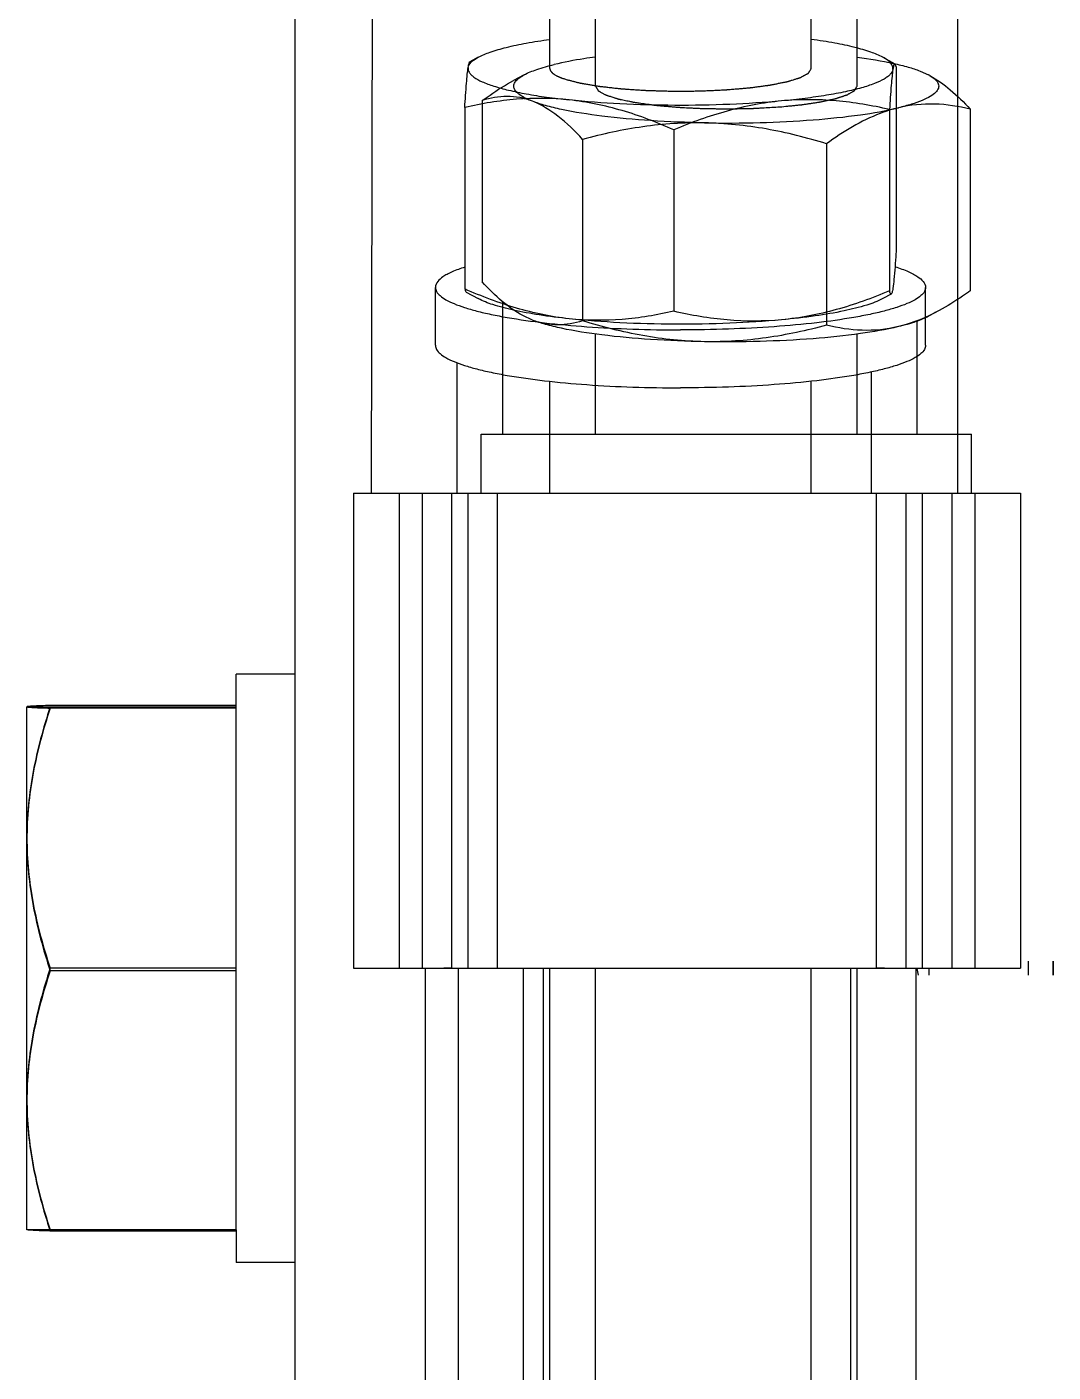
# Model space of a CAD drawing. Header units: millimetres. Extents: x 324 to 7054, y -67 to 2159.
# Drawn here: x 6133.46 to 6164.86, y 1499.62 to 1540.78 of the extents above; entities that cross this region are included whole.
import ezdxf

# ---------------------------------------------------------------- set-up
doc = ezdxf.new("R2010")
doc.units = ezdxf.units.MM
doc.header["$LTSCALE"] = 153.67
doc.layers.get('0').update_dxf_attribs({"linetype": 'CONTINUOUS'})
doc.layers.add('00_BUW_DATUM', color=7, linetype='CONTINUOUS')
doc.layers.add('02___PRT_ALL_AXES', color=7, linetype='CONTINUOUS')

msp = doc.modelspace()

# ---------------------------------------------------------------- linework, layer by layer
at = {"linetype": 'ByBlock'}
for p, q in [((6143.45432, 1526.51699), (6143.45432, 1511.97699)), ((6143.45432, 1526.51699), (6149.45858, 1526.51699)), ((6144.85432, 1526.51699), (6144.85432, 1511.97699)), ((6144.85432, 1526.51699), (6147.36076, 1526.51699)), ((6145.56164, 1511.97699), (6145.56164, 1526.51699)), ((6146.45862, 1511.97699), (6146.45862, 1526.51699)), ((6146.96164, 1511.97699), (6146.96164, 1526.51699)), ((6147.85862, 1511.97699), (6147.85862, 1526.51699)), ((6157.45858, 1526.51699), (6162.46292, 1526.51699)), ((6159.45862, 1511.97699), (6159.45862, 1526.51699)), ((6160.35561, 1526.51699), (6160.35561, 1511.97699)), ((6160.85862, 1511.97699), (6160.85862, 1526.51699)), ((6161.75561, 1526.51699), (6161.75561, 1511.97699)), ((6162.36076, 1526.51699), (6163.86292, 1526.51699)), ((6162.46292, 1526.51699), (6162.46292, 1511.97699)), ((6163.86292, 1526.51699), (6163.86292, 1511.97699)), ((6139.85862, 1519.54033), (6139.85862, 1519.97699)), ((6139.85862, 1519.54033), (6139.85862, 1519.97699)), ((6139.85862, 1519.48914), (6139.85862, 1519.94018)), ((6139.85862, 1511.53649), (6139.85862, 1512.42074)), ((6139.85862, 1511.53649), (6139.85862, 1512.42074)), ((6139.85862, 1511.46599), (6139.85862, 1512.33276)), ((6164.85862, 1512.19874), (6164.85862, 1511.7606)), ((6143.45432, 1511.97699), (6146.21342, 1511.97699)), ((6144.85432, 1511.97699), (6163.86292, 1511.97699)), ((6146.45862, 1511.97699), (6159.45862, 1511.97699)), ((6158.65862, 1511.97699), (6158.65862, 1494.42038)), ((6159.70382, 1511.97699), (6162.46292, 1511.97699)), ((6160.65862, 1511.97699), (6160.65862, 1494.79019)), ((6139.85862, 1503.97699), (6139.85862, 1504.42216)), ((6139.85862, 1503.97699), (6139.85862, 1504.42216)), ((6139.85862, 1503.93629), (6139.85862, 1504.38026))]:
    msp.add_line(p, q, dxfattribs=at)
for points, knots in [([(6149.45856, 1539.50707), (6149.46017, 1539.50011), (6149.46337, 1539.48618), (6149.46707, 1539.47051), (6149.46939, 1539.46007), (6149.47057, 1539.4557), (6149.47103, 1539.45225), (6149.47324, 1539.44866), (6149.47792, 1539.44233), (6149.48417, 1539.43332), (6149.49188, 1539.42249), (6149.49948, 1539.41166), (6149.50598, 1539.40264), (6149.51024, 1539.39632), (6149.51313, 1539.39272), (6149.51775, 1539.38917), (6149.52294, 1539.38472), (6149.53587, 1539.37404), (6149.55087, 1539.36159), (6149.5657, 1539.34911), (6149.57452, 1539.34203), (6149.58017, 1539.33658), (6149.58949, 1539.33168), (6149.60064, 1539.32496), (6149.62073, 1539.31329), (6149.64067, 1539.30159), (6149.65767, 1539.29157), (6149.66498, 1539.28738), (6149.67031, 1539.28405), (6149.67751, 1539.28067), (6149.69099, 1539.27473), (6149.70979, 1539.26626), (6149.73256, 1539.25609), (6149.75522, 1539.24592), (6149.77427, 1539.23745), (6149.78731, 1539.23151), (6149.79521, 1539.22814), (6149.80478, 1539.22487), (6149.81616, 1539.22075), (6149.84395, 1539.2109), (6149.88544, 1539.19611), (6149.92241, 1539.18296), (6149.94088, 1539.17639)], [0, 0, 0, 0, 0.0625, 0.125, 0.140625, 0.15625, 0.1640625, 0.171875, 0.1875, 0.21875, 0.25, 0.28125, 0.3125, 0.328125, 0.3359375, 0.34375, 0.359375, 0.375, 0.4375, 0.46875, 0.484375, 0.5, 0.515625, 0.53125, 0.5625, 0.625, 0.640625, 0.65625, 0.6640625, 0.671875, 0.6875, 0.71875, 0.75, 0.78125, 0.8125, 0.828125, 0.8359375, 0.84375, 0.859375, 0.875, 0.9375, 1, 1, 1, 1]), ([(6149.94088, 1539.17639), (6149.97167, 1539.16853), (6150.03324, 1539.15281), (6150.12561, 1539.12923), (6150.20259, 1539.10958), (6150.26416, 1539.09387), (6150.31035, 1539.08208), (6150.34882, 1539.07225), (6150.3758, 1539.06538), (6150.38922, 1539.06193), (6150.39699, 1539.05998), (6150.40731, 1539.0584), (6150.41933, 1539.05629), (6150.43906, 1539.05299), (6150.46355, 1539.04884), (6150.49301, 1539.04388), (6150.53227, 1539.03725), (6150.58135, 1539.02897), (6150.65987, 1539.01573), (6150.73839, 1539.00248), (6150.81691, 1538.98923), (6150.87581, 1538.9793), (6150.91997, 1538.97184), (6150.94942, 1538.96688), (6150.96412, 1538.96439), (6150.97895, 1538.96193), (6151.00282, 1538.95954), (6151.03126, 1538.95626), (6151.07754, 1538.95118), (6151.13512, 1538.94476), (6151.20434, 1538.93709), (6151.29659, 1538.92685), (6151.41193, 1538.91406), (6151.51568, 1538.90254), (6151.58493, 1538.89488), (6151.61365, 1538.89165), (6151.63693, 1538.88915), (6151.65358, 1538.88705), (6151.67331, 1538.88582), (6151.69925, 1538.88407), (6151.7318, 1538.88193), (6151.78381, 1538.87848), (6151.84885, 1538.87418), (6151.92689, 1538.86901), (6152.03094, 1538.86212), (6152.161, 1538.85351), (6152.27805, 1538.84575), (6152.3561, 1538.84059), (6152.3951, 1538.83799), (6152.43418, 1538.83547), (6152.48869, 1538.83441), (6152.55601, 1538.83229), (6152.66418, 1538.82935), (6152.79923, 1538.82551), (6152.96137, 1538.82101), (6153.08293, 1538.81751), (6153.16402, 1538.81535), (6153.21795, 1538.81351), (6153.28636, 1538.81413), (6153.36838, 1538.8147), (6153.47776, 1538.81552), (6153.61449, 1538.8165), (6153.77854, 1538.81777), (6153.90164, 1538.81852), (6153.98361, 1538.81932), (6154.02478, 1538.8192), (6154.06522, 1538.82111), (6154.11923, 1538.82342), (6154.18672, 1538.8264), (6154.29471, 1538.83111), (6154.4297, 1538.83702), (6154.56471, 1538.84291), (6154.67265, 1538.84764), (6154.74026, 1538.85055), (6154.79403, 1538.853), (6154.82835, 1538.85425), (6154.85253, 1538.8565), (6154.87727, 1538.85853), (6154.92032, 1538.86218), (6154.98194, 1538.86734), (6155.08047, 1538.87563), (6155.20364, 1538.88598), (6155.32687, 1538.89632), (6155.4253, 1538.90464), (6155.48718, 1538.90973), (6155.52976, 1538.9135), (6155.55525, 1538.91533), (6155.57639, 1538.91839), (6155.60385, 1538.92192), (6155.64721, 1538.92773), (6155.7016, 1538.93493), (6155.78852, 1538.9465), (6155.87547, 1538.95805), (6155.9624, 1538.9696), (6156.02761, 1538.97827), (6156.08194, 1538.98549), (6156.12542, 1538.99127), (6156.15256, 1538.99488), (6156.17436, 1538.99776), (6156.18776, 1538.9996), (6156.19901, 1539.00097), (6156.20743, 1539.00287), (6156.22348, 1539.00594), (6156.24572, 1539.01047), (6156.28169, 1539.01763), (6156.32652, 1539.02661), (6156.39831, 1539.04096), (6156.47009, 1539.05532), (6156.54188, 1539.06967), (6156.59571, 1539.08044), (6156.6406, 1539.08941), (6156.67645, 1539.09659), (6156.69898, 1539.10106), (6156.71672, 1539.10468), (6156.72847, 1539.10684), (6156.73485, 1539.10901), (6156.74176, 1539.11111), (6156.75361, 1539.11481), (6156.77066, 1539.12007), (6156.79787, 1539.12851), (6156.83191, 1539.13905), (6156.88636, 1539.15592), (6156.94081, 1539.17279), (6156.99526, 1539.18966), (6157.02929, 1539.2002), (6157.05652, 1539.20864), (6157.07693, 1539.21496), (6157.09396, 1539.22024), (6157.10755, 1539.22445), (6157.11611, 1539.22709), (6157.12281, 1539.2292), (6157.13007, 1539.23128), (6157.13506, 1539.23413), (6157.14131, 1539.23752), (6157.14956, 1539.24205), (6157.1599, 1539.24772), (6157.17642, 1539.25678), (6157.19708, 1539.26811), (6157.22187, 1539.2817), (6157.24666, 1539.29529), (6157.27145, 1539.30889), (6157.29624, 1539.32248), (6157.3169, 1539.33381), (6157.33342, 1539.34287), (6157.34583, 1539.34967), (6157.3561, 1539.35533), (6157.36449, 1539.35986), (6157.36934, 1539.36271), (6157.37411, 1539.36494), (6157.37563, 1539.36734), (6157.37807, 1539.37154), (6157.38166, 1539.37753), (6157.38592, 1539.38473), (6157.39162, 1539.39433), (6157.39874, 1539.40632), (6157.41014, 1539.42551), (6157.42438, 1539.4495), (6157.44147, 1539.47829), (6157.45287, 1539.49748), (6157.45856, 1539.50708)], [0, 0, 0, 0, 0.015625, 0.03125, 0.046875, 0.0546875, 0.0625, 0.0703125, 0.07421875, 0.07617188, 0.07714844, 0.078125, 0.08007812, 0.08203125, 0.0859375, 0.08984375, 0.09375, 0.1015625, 0.109375, 0.125, 0.1328125, 0.140625, 0.1484375, 0.15039062, 0.15234375, 0.15429688, 0.15625, 0.16015625, 0.1640625, 0.171875, 0.1796875, 0.1875, 0.203125, 0.21875, 0.22265625, 0.2265625, 0.22851562, 0.23046875, 0.23242188, 0.234375, 0.23828125, 0.2421875, 0.25, 0.2578125, 0.265625, 0.28125, 0.296875, 0.30078125, 0.3046875, 0.30859375, 0.3125, 0.3203125, 0.328125, 0.34375, 0.359375, 0.375, 0.37890625, 0.3828125, 0.390625, 0.3984375, 0.40625, 0.421875, 0.4375, 0.453125, 0.45703125, 0.4609375, 0.46484375, 0.46875, 0.4765625, 0.484375, 0.5, 0.515625, 0.5234375, 0.53125, 0.53515625, 0.5390625, 0.54101562, 0.54296875, 0.546875, 0.5546875, 0.5625, 0.578125, 0.59375, 0.6015625, 0.609375, 0.61328125, 0.61523438, 0.6171875, 0.62109375, 0.625, 0.6328125, 0.640625, 0.65625, 0.6640625, 0.671875, 0.6796875, 0.68359375, 0.6875, 0.68945312, 0.69140625, 0.69238281, 0.69335938, 0.6953125, 0.69921875, 0.703125, 0.7109375, 0.71875, 0.734375, 0.7421875, 0.75, 0.7578125, 0.76171875, 0.765625, 0.76757812, 0.76953125, 0.77050781, 0.77148438, 0.7734375, 0.77734375, 0.78125, 0.7890625, 0.796875, 0.8125, 0.8203125, 0.828125, 0.83203125, 0.8359375, 0.83984375, 0.84179688, 0.84375, 0.84472656, 0.84570312, 0.84765625, 0.84960938, 0.8515625, 0.85546875, 0.859375, 0.8671875, 0.875, 0.8828125, 0.890625, 0.8984375, 0.90625, 0.91015625, 0.9140625, 0.91796875, 0.91992188, 0.921875, 0.92285156, 0.92382812, 0.92578125, 0.9296875, 0.93359375, 0.9375, 0.9453125, 0.953125, 0.96875, 0.984375, 1, 1, 1, 1]), ([(6150.85856, 1538.96681), (6150.86678, 1538.95251), (6150.87911, 1538.93106), (6150.89555, 1538.90245), (6150.90582, 1538.88458), (6150.91404, 1538.87027), (6150.92021, 1538.85955), (6150.92636, 1538.84882), (6150.93157, 1538.83988), (6150.93478, 1538.83407), (6150.93645, 1538.83139), (6150.93711, 1538.82959), (6150.94119, 1538.82745), (6150.94567, 1538.82488), (6150.95178, 1538.82144), (6150.95937, 1538.81715), (6150.9685, 1538.812), (6150.98067, 1538.80513), (6151.00196, 1538.79311), (6151.03239, 1538.77593), (6151.06889, 1538.75533), (6151.1054, 1538.73472), (6151.13275, 1538.71926), (6151.15105, 1538.70896), (6151.15857, 1538.70467), (6151.16482, 1538.70124), (6151.17022, 1538.69776), (6151.18308, 1538.69385), (6151.19773, 1538.6891), (6151.21753, 1538.68279), (6151.24218, 1538.67489), (6151.27181, 1538.66542), (6151.3113, 1538.65279), (6151.36067, 1538.637), (6151.41003, 1538.62121), (6151.44953, 1538.60858), (6151.47914, 1538.5991), (6151.50385, 1538.59121), (6151.52355, 1538.58489), (6151.53851, 1538.58017), (6151.55038, 1538.57617), (6151.56427, 1538.57348), (6151.57739, 1538.57071), (6151.59405, 1538.56727), (6151.63383, 1538.559), (6151.69359, 1538.5466), (6151.77321, 1538.53006), (6151.85286, 1538.51352), (6151.9192, 1538.49973), (6151.97234, 1538.48871), (6152.00539, 1538.4818), (6152.03219, 1538.47633), (6152.0577, 1538.47063), (6152.09886, 1538.46516), (6152.14705, 1538.45837), (6152.21173, 1538.4494), (6152.29243, 1538.43816), (6152.38933, 1538.42468), (6152.47007, 1538.41345), (6152.53467, 1538.40446), (6152.58309, 1538.39772), (6152.62353, 1538.39212), (6152.65167, 1538.38815), (6152.66802, 1538.38596), (6152.67952, 1538.38411), (6152.69392, 1538.38304), (6152.71211, 1538.38134), (6152.74441, 1538.37849), (6152.7903, 1538.37435), (6152.84549, 1538.36941), (6152.91903, 1538.36281), (6153.01097, 1538.35458), (6153.12128, 1538.34468), (6153.21324, 1538.33645), (6153.28674, 1538.32984), (6153.34204, 1538.32496), (6153.38759, 1538.32065), (6153.42793, 1538.31893), (6153.4676, 1538.3169), (6153.51741, 1538.31447), (6153.63678, 1538.30854), (6153.77612, 1538.30168), (6153.93527, 1538.29376), (6154.0548, 1538.28798), (6154.1539, 1538.28267), (6154.23694, 1538.28205), (6154.31932, 1538.2808), (6154.42252, 1538.27945), (6154.58752, 1538.27719), (6154.73194, 1538.27511), (6154.85568, 1538.27359), (6154.93825, 1538.27195), (6155.04092, 1538.2745), (6155.16418, 1538.27697), (6155.32852, 1538.28045), (6155.49281, 1538.28394), (6155.62641, 1538.28666), (6155.68796, 1538.28804), (6155.72928, 1538.28865), (6155.77878, 1538.29171), (6155.83846, 1538.29508), (6155.91794, 1538.29969), (6156.05707, 1538.3077), (6156.2558, 1538.31916), (6156.41479, 1538.32833), (6156.49429, 1538.33292)], [0, 0, 0, 0, 0.03125, 0.046875, 0.0625, 0.0703125, 0.078125, 0.0859375, 0.09375, 0.09765625, 0.09863281, 0.09960938, 0.1015625, 0.10351562, 0.10546875, 0.109375, 0.11328125, 0.1171875, 0.125, 0.140625, 0.15625, 0.171875, 0.1875, 0.19140625, 0.1953125, 0.19726562, 0.19921875, 0.203125, 0.20703125, 0.2109375, 0.21875, 0.2265625, 0.234375, 0.25, 0.265625, 0.2734375, 0.28125, 0.2890625, 0.29296875, 0.296875, 0.30078125, 0.30273438, 0.3046875, 0.30859375, 0.3125, 0.328125, 0.34375, 0.359375, 0.375, 0.3828125, 0.390625, 0.39453125, 0.3984375, 0.40625, 0.4140625, 0.421875, 0.4375, 0.453125, 0.46875, 0.4765625, 0.484375, 0.4921875, 0.49609375, 0.49804688, 0.5, 0.50195312, 0.50390625, 0.5078125, 0.515625, 0.5234375, 0.53125, 0.546875, 0.5625, 0.578125, 0.5859375, 0.59375, 0.6015625, 0.60546875, 0.609375, 0.6171875, 0.625, 0.65625, 0.671875, 0.6875, 0.703125, 0.7109375, 0.71875, 0.734375, 0.75, 0.78125, 0.7890625, 0.796875, 0.8125, 0.828125, 0.84375, 0.875, 0.890625, 0.89453125, 0.8984375, 0.90625, 0.9140625, 0.921875, 0.9375, 0.96875, 1, 1, 1, 1]), ([(6156.49429, 1538.33292), (6156.57617, 1538.34097), (6156.69898, 1538.35306), (6156.86274, 1538.36917), (6156.96506, 1538.37925), (6157.047, 1538.38729), (6157.09802, 1538.39237), (6157.13411, 1538.39581), (6157.15414, 1538.39796), (6157.17194, 1538.4008), (6157.19495, 1538.4041), (6157.23134, 1538.40953), (6157.27698, 1538.41626), (6157.34991, 1538.42706), (6157.44111, 1538.44056), (6157.53229, 1538.45405), (6157.60524, 1538.46485), (6157.65081, 1538.4716), (6157.68733, 1538.47699), (6157.71002, 1538.48038), (6157.72618, 1538.48271), (6157.73497, 1538.48411), (6157.74212, 1538.4858), (6157.75161, 1538.4878), (6157.77393, 1538.4927), (6157.8076, 1538.50001), (6157.85239, 1538.50977), (6157.8972, 1538.51953), (6157.94201, 1538.52929), (6157.98682, 1538.53906), (6158.03163, 1538.54882), (6158.07644, 1538.55858), (6158.11379, 1538.56671), (6158.14365, 1538.57322), (6158.16608, 1538.5781), (6158.18469, 1538.58217), (6158.19786, 1538.58501), (6158.20516, 1538.58665), (6158.21129, 1538.58781), (6158.21492, 1538.58926), (6158.22064, 1538.59108), (6158.23023, 1538.59432), (6158.24415, 1538.59893), (6158.26076, 1538.60446), (6158.28294, 1538.61184), (6158.31066, 1538.62106), (6158.34392, 1538.63213), (6158.37718, 1538.6432), (6158.41044, 1538.65426), (6158.4437, 1538.66533), (6158.47697, 1538.6764), (6158.50468, 1538.68562), (6158.52687, 1538.69299), (6158.54069, 1538.69761), (6158.55186, 1538.70129), (6158.55858, 1538.70361), (6158.56454, 1538.70543), (6158.56838, 1538.70739), (6158.57409, 1538.7109), (6158.58278, 1538.71588), (6158.59638, 1538.72386), (6158.61348, 1538.73383), (6158.64079, 1538.74978), (6158.67495, 1538.76972), (6158.7091, 1538.78967), (6158.73643, 1538.80562), (6158.75348, 1538.81559), (6158.7672, 1538.82357), (6158.77558, 1538.82856), (6158.78183, 1538.83204), (6158.78481, 1538.83405), (6158.78552, 1538.83615), (6158.78719, 1538.83874), (6158.78943, 1538.84291), (6158.79237, 1538.84812), (6158.797, 1538.85645), (6158.80282, 1538.86686), (6158.80978, 1538.87936), (6158.81907, 1538.89602), (6158.83533, 1538.92517), (6158.84927, 1538.95016), (6158.85856, 1538.96682)], [0, 0, 0, 0, 0.0625, 0.09375, 0.125, 0.140625, 0.15625, 0.1640625, 0.16796875, 0.171875, 0.1796875, 0.1875, 0.203125, 0.21875, 0.25, 0.28125, 0.296875, 0.3125, 0.3203125, 0.328125, 0.33203125, 0.33398438, 0.3359375, 0.33984375, 0.34375, 0.359375, 0.375, 0.390625, 0.40625, 0.421875, 0.4375, 0.453125, 0.46875, 0.4765625, 0.484375, 0.4921875, 0.49609375, 0.49804688, 0.5, 0.50195312, 0.50390625, 0.5078125, 0.515625, 0.5234375, 0.53125, 0.546875, 0.5625, 0.578125, 0.59375, 0.609375, 0.625, 0.640625, 0.6484375, 0.65625, 0.66015625, 0.6640625, 0.66601562, 0.66796875, 0.671875, 0.6796875, 0.6875, 0.703125, 0.71875, 0.75, 0.78125, 0.796875, 0.8125, 0.8203125, 0.828125, 0.83203125, 0.83398438, 0.8359375, 0.83984375, 0.84375, 0.8515625, 0.859375, 0.875, 0.890625, 0.90625, 0.9375, 1, 1, 1, 1])]:
    msp.add_open_spline(points, degree=3, knots=knots, dxfattribs=at)
at = {"layer": '00_BUW_DATUM', "linetype": 'ByBlock'}
for p, q in [((6149.45856, 1539.50707), (6149.4585, 1590.41312)), ((6157.45856, 1539.50708), (6157.4585, 1590.41313)), ((6150.85856, 1538.96681), (6150.8585, 1585.03003)), ((6158.85856, 1538.96682), (6158.8585, 1585.03004)), ((6147.26917, 1539.85183), (6147.01288, 1539.71308)), ((6159.64796, 1539.85185), (6160.01878, 1539.65108)), ((6160.05911, 1539.55583), (6160.05912, 1534.00262)), ((6160.79022, 1539.42843), (6161.04784, 1539.31165)), ((6148.66916, 1539.31158), (6148.34775, 1539.13756)), ((6146.85802, 1538.31485), (6146.85802, 1532.76164)), ((6147.39225, 1538.5282), (6147.39226, 1532.97499)), ((6159.85312, 1538.25291), (6159.85313, 1532.6997)), ((6162.32486, 1538.26197), (6162.32487, 1532.70876)), ((6150.46152, 1537.33875), (6150.46153, 1531.78554)), ((6153.25257, 1537.63241), (6153.25258, 1532.07921)), ((6157.92783, 1537.20563), (6157.92783, 1531.65243)), ((6145.95857, 1531.03774), (6145.95857, 1532.81039)), ((6160.95857, 1531.03776), (6160.95857, 1532.81041)), ((6146.89835, 1532.66639), (6147.26918, 1532.46562)), ((6159.90426, 1532.6044), (6159.64797, 1532.46564)), ((6161.36937, 1532.0994), (6161.04796, 1531.92538)), ((6148.9269, 1531.80853), (6148.63092, 1531.94608)), ((6150.85857, 1528.31699), (6150.85857, 1531.38293)), ((6158.85857, 1528.31699), (6158.85857, 1531.38195)), ((6149.45858, 1526.51699), (6149.45857, 1529.93722)), ((6157.45858, 1526.51699), (6157.45857, 1529.93723)), ((6147.36076, 1526.51699), (6147.36076, 1528.31699)), ((6147.36076, 1528.31699), (6162.36076, 1528.31699)), ((6162.36076, 1526.51699), (6162.36076, 1528.31699)), ((6147.36076, 1526.51699), (6162.36076, 1526.51699)), ((6139.85862, 1519.97699), (6139.85862, 1520.97699)), ((6141.65862, 1520.97699), (6139.85862, 1520.97699)), ((6139.85862, 1519.97699), (6139.85862, 1520.97699)), ((6141.65862, 1520.97699), (6139.85862, 1520.97699)), ((6139.85862, 1519.93566), (6139.85862, 1520.97699)), ((6141.65862, 1520.97699), (6139.85862, 1520.97699)), ((6139.85862, 1520.0177), (6134.17315, 1520.0177)), ((6133.45862, 1503.97699), (6133.45862, 1519.97699)), ((6133.45862, 1519.97699), (6139.85862, 1519.97699)), ((6133.45862, 1503.97699), (6133.45862, 1519.97699)), ((6133.45862, 1519.97699), (6139.85862, 1519.97699)), ((6133.45862, 1503.97731), (6133.45862, 1519.97668)), ((6139.85862, 1519.93566), (6134.17315, 1519.93566)), ((6139.85862, 1512.42074), (6139.85862, 1519.54033)), ((6139.85862, 1512.42074), (6139.85862, 1519.54033)), ((6139.85862, 1512.33276), (6139.85862, 1519.48914)), ((6164.10862, 1511.76064), (6164.10862, 1512.19872)), ((6164.85862, 1511.76064), (6164.85862, 1512.19872)), ((6139.85862, 1511.97699), (6134.17315, 1511.97699)), ((6139.85862, 1511.97699), (6134.17315, 1511.97699)), ((6139.85862, 1511.89496), (6134.17315, 1511.89496)), ((6149.45862, 1491.71734), (6149.4586, 1511.97699)), ((6150.85862, 1486.33425), (6150.85859, 1511.97699)), ((6157.45862, 1491.71736), (6157.4586, 1511.97699)), ((6158.85862, 1486.33427), (6158.85859, 1511.97699)), ((6161.05862, 1511.97699), (6161.05862, 1511.76064)), ((6139.85862, 1504.42216), (6139.85862, 1511.53649)), ((6139.85862, 1504.42216), (6139.85862, 1511.53649)), ((6139.85862, 1504.38026), (6139.85862, 1511.46599)), ((6139.85862, 1503.97699), (6133.45862, 1503.97699)), ((6139.85862, 1503.97699), (6133.45862, 1503.97699)), ((6139.85862, 1503.97699), (6139.85862, 1502.97699)), ((6139.85862, 1503.97699), (6139.85862, 1502.97699)), ((6139.85862, 1503.93629), (6134.17315, 1503.93629)), ((6139.85862, 1503.93629), (6139.85862, 1502.97699)), ((6141.65862, 1502.97699), (6139.85862, 1502.97699)), ((6141.65862, 1502.97699), (6139.85862, 1502.97699)), ((6141.65862, 1502.97699), (6139.85862, 1502.97699))]:
    msp.add_line(p, q, dxfattribs=at)
for centre, radius, start, end in [((6160.35344, 1538.02753), 1.45985, 59.861541, 61.597496), ((6145.22698, 1508.35143), 15.88485, 12.396846, 13.18367)]:
    msp.add_arc(centre, radius, start, end, dxfattribs=at)
for points, knots in [([(6147.26924, 1539.85187), (6147.38515, 1539.91461), (6147.66761, 1540.02826), (6148.1596, 1540.16777), (6148.76784, 1540.29434), (6149.21232, 1540.36334), (6149.45158, 1540.39587)], [0, 0, 0, 0, 0.17512995, 0.40251793, 0.6791581, 1, 1, 1, 1]), ([(6159.64798, 1539.85183), (6159.53196, 1539.91465), (6159.24915, 1540.02841), (6158.75653, 1540.16804), (6158.14743, 1540.2947), (6157.7023, 1540.36373), (6157.46268, 1540.39626)], [0, 0, 0, 0, 0.17508136, 0.40245548, 0.67910593, 1, 1, 1, 1]), ([(6146.96101, 1539.53805), (6146.97051, 1539.59816), (6147.03276, 1539.68863), (6147.14921, 1539.78206), (6147.22626, 1539.82861), (6147.26924, 1539.85187)], [0, 0, 0, 0, 0.40492911, 0.6748572, 1, 1, 1, 1]), ([(6150.85423, 1539.85597), (6150.7375, 1539.84012), (6150.31397, 1539.77843), (6149.89243, 1539.70057), (6149.59077, 1539.6281)], [0, 0, 0, 0, 0.27520833, 1, 1, 1, 1]), ([(6158.86566, 1539.8556), (6159.23852, 1539.8049), (6159.76245, 1539.71922), (6160.4018, 1539.56145), (6160.67061, 1539.47478), (6160.79022, 1539.42843)], [0, 0, 0, 0, 0.57163906, 0.80511652, 1, 1, 1, 1]), ([(6159.95611, 1539.4761), (6159.96109, 1539.50759), (6159.95412, 1539.57877), (6159.89194, 1539.67748), (6159.78673, 1539.77061), (6159.6984, 1539.82453), (6159.64798, 1539.85183)], [0, 0, 0, 0, 0.1859785, 0.39860658, 0.66546473, 1, 1, 1, 1]), ([(6146.85802, 1538.31485), (6146.87281, 1538.5616), (6146.89452, 1538.90149), (6146.93117, 1539.30911), (6146.95028, 1539.47015), (6146.96101, 1539.53805)], [0, 0, 0, 0, 0.60397425, 0.83203987, 1, 1, 1, 1]), ([(6146.96101, 1539.53805), (6146.95717, 1539.51372), (6146.95893, 1539.46112), (6146.99227, 1539.38437), (6147.05314, 1539.31051), (6147.18056, 1539.20569), (6147.41264, 1539.08451), (6147.76911, 1538.95475), (6148.22154, 1538.83319), (6148.76242, 1538.72207), (6149.38325, 1538.62363), (6149.82363, 1538.57009), (6150.0553, 1538.54537)], [0, 0, 0, 0, 0.02185297, 0.04539384, 0.07296814, 0.10602655, 0.19121506, 0.30346061, 0.44239376, 0.60643742, 0.79326439, 1, 1, 1, 1]), ([(6146.96101, 1539.53805), (6146.96485, 1539.5623), (6146.97212, 1539.60431), (6146.98466, 1539.65811), (6146.99645, 1539.69253), (6147.00693, 1539.70985), (6147.01288, 1539.71307)], [0, 0, 0, 0, 0.39875302, 0.69383635, 0.89012048, 1, 1, 1, 1]), ([(6148.66913, 1539.31156), (6148.79288, 1539.37856), (6149.09724, 1539.49875), (6149.41117, 1539.58495), (6149.59077, 1539.6281)], [0, 0, 0, 0, 0.43242109, 1, 1, 1, 1]), ([(6159.95611, 1539.4761), (6159.94743, 1539.42117), (6159.89439, 1539.33809), (6159.79269, 1539.25033), (6159.6342, 1539.14755), (6159.36689, 1539.02943), (6158.96957, 1538.90261), (6158.47908, 1538.78521), (6157.9035, 1538.67914), (6157.2522, 1538.58658), (6156.7931, 1538.53698), (6156.55285, 1538.5144)], [0, 0, 0, 0, 0.04598668, 0.07591108, 0.11158423, 0.20148215, 0.31663583, 0.45614697, 0.61822066, 0.80045737, 1, 1, 1, 1]), ([(6159.95611, 1539.4761), (6159.94538, 1539.40821), (6159.92628, 1539.24717), (6159.88962, 1538.83955), (6159.86791, 1538.49965), (6159.85312, 1538.25291)], [0, 0, 0, 0, 0.16796014, 0.39602577, 1, 1, 1, 1]), ([(6160.01878, 1539.65108), (6160.00548, 1539.65828), (6159.98071, 1539.60708), (6159.9709, 1539.55594), (6159.96063, 1539.50466), (6159.95611, 1539.4761)], [0, 0, 0, 0, 0.23761978, 0.54584771, 1, 1, 1, 1]), ([(6160.05911, 1539.55583), (6160.05366, 1539.57783), (6160.04409, 1539.60946), (6160.02947, 1539.6453), (6160.01878, 1539.65108)], [0, 0, 0, 0, 0.6509994, 1, 1, 1, 1]), ([(6147.39225, 1538.5282), (6147.47039, 1538.58489), (6147.77904, 1538.80288), (6148.10032, 1539.00361), (6148.34775, 1539.13756)], [0, 0, 0, 0, 0.25546671, 1, 1, 1, 1]), ([(6148.92689, 1538.50521), (6148.85287, 1538.5339), (6148.72037, 1538.59082), (6148.5508, 1538.68806), (6148.43121, 1538.78825), (6148.36095, 1538.8958), (6148.35348, 1539.01326), (6148.41198, 1539.12346), (6148.52121, 1539.22448), (6148.61502, 1539.28226), (6148.66913, 1539.31156)], [0, 0, 0, 0, 0.19063479, 0.34580031, 0.46773088, 0.56293505, 0.6456721, 0.73670523, 0.85221064, 1, 1, 1, 1]), ([(6161.08642, 1539.29003), (6161.1478, 1539.25436), (6161.25022, 1539.18565), (6161.34322, 1539.06709), (6161.36235, 1538.97165), (6161.34796, 1538.8764), (6161.26019, 1538.75689), (6161.08511, 1538.6351), (6160.83375, 1538.51633), (6160.50643, 1538.40331), (6160.26091, 1538.33786), (6160.12634, 1538.30554)], [0, 0, 0, 0, 0.11219431, 0.19416676, 0.22879811, 0.26317887, 0.34346654, 0.45325987, 0.59874415, 0.78126633, 1, 1, 1, 1]), ([(6161.08621, 1539.29088), (6161.30959, 1539.16994), (6161.74925, 1538.85123), (6162.13185, 1538.47094), (6162.32486, 1538.26197)], [0, 0, 0, 0, 0.47172804, 1, 1, 1, 1]), ([(6150.0553, 1538.54537), (6149.51966, 1538.60253), (6148.43984, 1538.61045), (6147.37839, 1538.43295), (6146.85802, 1538.31485)], [0, 0, 0, 0, 0.50236581, 1, 1, 1, 1]), ([(6148.92689, 1538.50521), (6148.80109, 1538.55396), (6148.5455, 1538.62821), (6148.02424, 1538.67501), (6147.63725, 1538.60358), (6147.39225, 1538.5282)], [0, 0, 0, 0, 0.2591383, 0.50763194, 1, 1, 1, 1]), ([(6153.25257, 1537.63241), (6152.73807, 1537.859), (6151.69687, 1538.2574), (6150.60173, 1538.48705), (6150.0553, 1538.54537)], [0, 0, 0, 0, 0.50569197, 1, 1, 1, 1]), ([(6156.55285, 1538.5144), (6156.0257, 1538.46484), (6154.9352, 1538.39512), (6153.28404, 1538.36626), (6151.64472, 1538.41029), (6150.57034, 1538.4904), (6150.0553, 1538.54537)], [0, 0, 0, 0, 0.24412044, 0.50355527, 0.76117851, 1, 1, 1, 1]), ([(6159.85312, 1538.25291), (6159.31588, 1538.37607), (6158.2209, 1538.56371), (6157.1064, 1538.56643), (6156.55285, 1538.5144)], [0, 0, 0, 0, 0.49782411, 1, 1, 1, 1]), ([(6154.19467, 1537.84393), (6153.64399, 1537.85375), (6152.59363, 1537.89551), (6151.13173, 1538.02752), (6150.05724, 1538.1929), (6149.35154, 1538.36132), (6149.05698, 1538.4548), (6148.92689, 1538.50521)], [0, 0, 0, 0, 0.31014224, 0.59164001, 0.82629265, 0.92143553, 1, 1, 1, 1]), ([(6150.46152, 1537.33875), (6150.22619, 1537.59355), (6149.76337, 1538.04747), (6149.20633, 1538.39692), (6148.92689, 1538.50521)], [0, 0, 0, 0, 0.53646503, 1, 1, 1, 1]), ([(6156.55285, 1538.5144), (6155.98976, 1538.46146), (6154.8616, 1538.24324), (6153.78455, 1537.85439), (6153.25257, 1537.63241)], [0, 0, 0, 0, 0.49524445, 1, 1, 1, 1]), ([(6154.19467, 1537.84393), (6154.75997, 1537.83385), (6155.86843, 1537.83921), (6157.45948, 1537.91883), (6158.87435, 1538.06418), (6159.7424, 1538.2133), (6160.12634, 1538.30554)], [0, 0, 0, 0, 0.28451288, 0.55758932, 0.80129727, 1, 1, 1, 1]), ([(6160.12634, 1538.30554), (6159.93715, 1538.26008), (6159.14992, 1538.01222), (6158.43631, 1537.57454), (6157.92783, 1537.20563)], [0, 0, 0, 0, 0.23648881, 1, 1, 1, 1]), ([(6162.32486, 1538.26197), (6161.9692, 1538.34912), (6161.23398, 1538.46625), (6160.48833, 1538.3925), (6160.12634, 1538.30554)], [0, 0, 0, 0, 0.49586997, 1, 1, 1, 1]), ([(6154.19467, 1537.84393), (6153.56457, 1537.85516), (6152.30217, 1537.76899), (6151.06878, 1537.50147), (6150.46152, 1537.33875)], [0, 0, 0, 0, 0.50060456, 1, 1, 1, 1]), ([(6157.92783, 1537.20563), (6157.32163, 1537.38968), (6156.0917, 1537.70063), (6154.8266, 1537.83266), (6154.19467, 1537.84393)], [0, 0, 0, 0, 0.50058995, 1, 1, 1, 1]), ([(6160.05912, 1534.00262), (6160.05609, 1533.95214), (6160.04453, 1533.7633), (6160.03198, 1533.57452), (6160.02172, 1533.43629)], [0, 0, 0, 0, 0.26732979, 1, 1, 1, 1]), ([(6146.85772, 1533.42875), (6146.72592, 1533.38632), (6146.54177, 1533.32006), (6146.31916, 1533.21181), (6146.11955, 1533.09391), (6145.95857, 1532.94111), (6145.95857, 1532.81039)], [0, 0, 0, 0, 0.36794913, 0.52058196, 0.65262171, 1, 1, 1, 1]), ([(6160.02172, 1533.43629), (6160.01217, 1533.30759), (6159.99424, 1533.08827), (6159.97034, 1532.86934), (6159.95612, 1532.77943)], [0, 0, 0, 0, 0.58638552, 1, 1, 1, 1]), ([(6160.02449, 1533.43988), (6160.16127, 1533.39685), (6160.35236, 1533.32963), (6160.58374, 1533.21949), (6160.79013, 1533.10003), (6160.95857, 1532.94454), (6160.95857, 1532.81041)], [0, 0, 0, 0, 0.36926139, 0.5223116, 0.65455672, 1, 1, 1, 1]), ([(6145.95857, 1532.81039), (6145.95857, 1532.76616), (6145.99101, 1532.66632), (6146.11129, 1532.53924), (6146.2955, 1532.41751), (6146.54607, 1532.29987), (6146.86156, 1532.1865), (6147.23987, 1532.07864), (6147.67763, 1531.97737), (6148.36604, 1531.84685), (6149.34186, 1531.71207), (6150.62331, 1531.59577), (6152.01328, 1531.52402), (6152.97079, 1531.50794), (6153.45858, 1531.50794)], [0, 0, 0, 0, 0.01701484, 0.0383395, 0.06624763, 0.10159474, 0.14458684, 0.19510969, 0.25285971, 0.31740245, 0.46463113, 0.63163757, 0.81232482, 1, 1, 1, 1]), ([(6148.63092, 1531.94608), (6148.40753, 1532.06701), (6147.96787, 1532.38573), (6147.58527, 1532.76601), (6147.39226, 1532.97499)], [0, 0, 0, 0, 0.47172804, 1, 1, 1, 1]), ([(6160.95857, 1532.81041), (6160.95857, 1532.76618), (6160.92613, 1532.66634), (6160.80586, 1532.53925), (6160.62164, 1532.41753), (6160.37107, 1532.29989), (6160.05559, 1532.18651), (6159.67728, 1532.07865), (6159.23952, 1531.97738), (6158.55112, 1531.84686), (6157.57529, 1531.71208), (6156.29385, 1531.59578), (6154.90389, 1531.52403), (6153.94638, 1531.50795), (6153.45858, 1531.50794)], [0, 0, 0, 0, 0.01701486, 0.03833952, 0.06624765, 0.10159473, 0.14458681, 0.19510963, 0.25285962, 0.31740233, 0.46463096, 0.63163739, 0.81232469, 1, 1, 1, 1]), ([(6159.95612, 1532.77943), (6159.95229, 1532.75517), (6159.94502, 1532.71316), (6159.93248, 1532.65936), (6159.92068, 1532.62495), (6159.91021, 1532.60762), (6159.90426, 1532.6044)], [0, 0, 0, 0, 0.39875302, 0.69383635, 0.89012048, 1, 1, 1, 1]), ([(6146.85802, 1532.76164), (6146.86348, 1532.73964), (6146.87304, 1532.70802), (6146.88766, 1532.67217), (6146.89835, 1532.66639)], [0, 0, 0, 0, 0.6509994, 1, 1, 1, 1]), ([(6150.0553, 1531.84869), (6149.50887, 1531.907), (6148.41373, 1532.13665), (6147.37253, 1532.53505), (6146.85802, 1532.76164)], [0, 0, 0, 0, 0.49430804, 1, 1, 1, 1]), ([(6150.0553, 1531.84869), (6149.74663, 1531.88163), (6149.17353, 1531.95404), (6148.39132, 1532.09433), (6147.76654, 1532.25431), (6147.41095, 1532.38886), (6147.26915, 1532.46564)], [0, 0, 0, 0, 0.32498101, 0.60456885, 0.83119347, 1, 1, 1, 1]), ([(6159.85313, 1532.6997), (6159.32115, 1532.47772), (6158.2441, 1532.08887), (6157.11594, 1531.87065), (6156.55286, 1531.81772)], [0, 0, 0, 0, 0.50475557, 1, 1, 1, 1]), ([(6159.6479, 1532.4656), (6159.49308, 1532.3818), (6159.09986, 1532.23742), (6158.40694, 1532.06829), (6157.53554, 1531.9228), (6156.89674, 1531.85004), (6156.55286, 1531.81772)], [0, 0, 0, 0, 0.16628893, 0.39282739, 0.67373258, 1, 1, 1, 1]), ([(6159.90426, 1532.6044), (6159.90045, 1532.60234), (6159.88674, 1532.60549), (6159.87639, 1532.62724), (6159.86366, 1532.65832), (6159.85686, 1532.68464), (6159.85313, 1532.6997)], [0, 0, 0, 0, 0.11262815, 0.29950739, 0.59637241, 1, 1, 1, 1]), ([(6162.32487, 1532.70876), (6162.24673, 1532.65207), (6161.93808, 1532.43408), (6161.6168, 1532.23335), (6161.36937, 1532.0994)], [0, 0, 0, 0, 0.25546671, 1, 1, 1, 1]), ([(6153.25258, 1532.07921), (6152.73221, 1531.9611), (6151.67075, 1531.78361), (6150.59094, 1531.79152), (6150.0553, 1531.84869)], [0, 0, 0, 0, 0.4976342, 1, 1, 1, 1]), ([(6156.55286, 1531.81772), (6155.9993, 1531.76568), (6154.8848, 1531.7684), (6153.78982, 1531.95604), (6153.25258, 1532.07921)], [0, 0, 0, 0, 0.5021759, 1, 1, 1, 1]), ([(6161.36937, 1532.0994), (6161.26796, 1532.04449), (6160.87046, 1531.84218), (6160.44799, 1531.68613), (6160.12635, 1531.60886)], [0, 0, 0, 0, 0.25850486, 1, 1, 1, 1]), ([(6154.19468, 1531.14725), (6153.644, 1531.15707), (6152.59364, 1531.19883), (6151.13174, 1531.33084), (6150.05725, 1531.49622), (6149.35155, 1531.66464), (6149.05699, 1531.75812), (6148.9269, 1531.80853)], [0, 0, 0, 0, 0.31014224, 0.59164001, 0.82629265, 0.92143553, 1, 1, 1, 1]), ([(6150.46153, 1531.78554), (6150.21653, 1531.71017), (6149.82954, 1531.63873), (6149.30828, 1531.68553), (6149.05269, 1531.75978), (6148.9269, 1531.80853)], [0, 0, 0, 0, 0.49236807, 0.74086171, 1, 1, 1, 1]), ([(6156.55286, 1531.81772), (6156.02571, 1531.76816), (6154.93521, 1531.69844), (6153.28405, 1531.66958), (6151.64473, 1531.71362), (6150.57035, 1531.79372), (6150.0553, 1531.84869)], [0, 0, 0, 0, 0.24412044, 0.50355527, 0.76117851, 1, 1, 1, 1]), ([(6154.19468, 1531.14725), (6153.56276, 1531.15852), (6152.29766, 1531.29055), (6151.06773, 1531.6015), (6150.46153, 1531.78554)], [0, 0, 0, 0, 0.49941006, 1, 1, 1, 1]), ([(6157.92783, 1531.65243), (6157.32058, 1531.48971), (6156.08719, 1531.22219), (6154.82478, 1531.13602), (6154.19468, 1531.14725)], [0, 0, 0, 0, 0.49939546, 1, 1, 1, 1]), ([(6160.12635, 1531.60886), (6159.74241, 1531.51662), (6158.87436, 1531.3675), (6157.45948, 1531.22216), (6155.86844, 1531.14254), (6154.75998, 1531.13717), (6154.19468, 1531.14725)], [0, 0, 0, 0, 0.19870273, 0.44241068, 0.71548712, 1, 1, 1, 1]), ([(6160.12635, 1531.60886), (6159.76436, 1531.5219), (6159.01871, 1531.44814), (6158.2835, 1531.56528), (6157.92783, 1531.65243)], [0, 0, 0, 0, 0.50413005, 1, 1, 1, 1]), ([(6161.04799, 1531.9254), (6160.92424, 1531.8584), (6160.61988, 1531.73821), (6160.30595, 1531.652), (6160.12635, 1531.60886)], [0, 0, 0, 0, 0.43242109, 1, 1, 1, 1]), ([(6145.95857, 1531.03774), (6145.95857, 1530.99351), (6145.99102, 1530.89367), (6146.11129, 1530.76659), (6146.2955, 1530.64486), (6146.54608, 1530.52722), (6146.86156, 1530.41385), (6147.23987, 1530.30599), (6147.67763, 1530.20472), (6148.36604, 1530.0742), (6149.34186, 1529.93942), (6150.62331, 1529.82312), (6152.01328, 1529.75137), (6152.97079, 1529.73529), (6153.45859, 1529.73529)], [0, 0, 0, 0, 0.01701484, 0.0383395, 0.06624763, 0.10159474, 0.14458684, 0.19510969, 0.25285971, 0.31740245, 0.46463113, 0.63163757, 0.81232482, 1, 1, 1, 1]), ([(6160.95857, 1531.03776), (6160.95857, 1530.99353), (6160.92613, 1530.89369), (6160.80586, 1530.7666), (6160.62165, 1530.64488), (6160.37107, 1530.52724), (6160.05559, 1530.41386), (6159.67728, 1530.306), (6159.23952, 1530.20473), (6158.55112, 1530.07421), (6157.5753, 1529.93943), (6156.29385, 1529.82313), (6154.90389, 1529.75138), (6153.94638, 1529.7353), (6153.45859, 1529.73529)], [0, 0, 0, 0, 0.01701486, 0.03833952, 0.06624765, 0.10159473, 0.14458681, 0.19510963, 0.25285962, 0.31740233, 0.46463096, 0.63163739, 0.81232469, 1, 1, 1, 1]), ([(6134.17315, 1520.0177), (6134.07467, 1520.01467), (6133.93512, 1520.01011), (6133.76147, 1520.0029), (6133.65766, 1519.99813), (6133.57708, 1519.9926), (6133.51269, 1519.98914), (6133.48351, 1519.98225), (6133.45862, 1519.98116), (6133.45862, 1519.97668)], [0, 0, 0, 0, 0.4124246, 0.58385824, 0.72874219, 0.84460565, 0.92934839, 0.98123814, 1, 1, 1, 1]), ([(6134.17315, 1519.97699), (6133.95748, 1519.32998), (6133.5963, 1518.01533), (6133.45862, 1516.65393), (6133.45862, 1515.97699)], [0, 0, 0, 0, 0.50186442, 1, 1, 1, 1]), ([(6134.17315, 1519.97699), (6133.95748, 1519.32998), (6133.5963, 1518.01533), (6133.45862, 1516.65393), (6133.45862, 1515.97699)], [0, 0, 0, 0, 0.50186442, 1, 1, 1, 1]), ([(6133.45862, 1519.97668), (6133.45862, 1519.9722), (6133.48351, 1519.9711), (6133.51268, 1519.96422), (6133.57707, 1519.96075), (6133.65765, 1519.95523), (6133.76146, 1519.95045), (6133.93511, 1519.94324), (6134.07467, 1519.93869), (6134.17315, 1519.93566)], [0, 0, 0, 0, 0.01874258, 0.07065572, 0.15537179, 0.27125625, 0.41612943, 0.58756745, 1, 1, 1, 1]), ([(6134.17315, 1519.93566), (6133.95745, 1519.28524), (6133.59625, 1517.96371), (6133.45862, 1516.59566), (6133.45862, 1515.91531)], [0, 0, 0, 0, 0.50179362, 1, 1, 1, 1]), ([(6133.45862, 1515.97699), (6133.45862, 1515.30006), (6133.59631, 1513.93867), (6133.95748, 1512.62401), (6134.17315, 1511.97699)], [0, 0, 0, 0, 0.49812702, 1, 1, 1, 1]), ([(6133.45862, 1515.97699), (6133.45862, 1515.30006), (6133.59631, 1513.93867), (6133.95748, 1512.62401), (6134.17315, 1511.97699)], [0, 0, 0, 0, 0.49812702, 1, 1, 1, 1]), ([(6133.45862, 1515.91531), (6133.45862, 1515.23497), (6133.59625, 1513.86692), (6133.95744, 1512.54538), (6134.17315, 1511.89496)], [0, 0, 0, 0, 0.49819782, 1, 1, 1, 1]), ([(6134.17315, 1511.97699), (6133.95748, 1511.32998), (6133.5963, 1510.01533), (6133.45862, 1508.65393), (6133.45862, 1507.97699)], [0, 0, 0, 0, 0.50186442, 1, 1, 1, 1]), ([(6134.17315, 1511.97699), (6133.95748, 1511.32998), (6133.5963, 1510.01533), (6133.45862, 1508.65393), (6133.45862, 1507.97699)], [0, 0, 0, 0, 0.50186442, 1, 1, 1, 1]), ([(6134.17315, 1511.89496), (6133.95752, 1511.25141), (6133.59635, 1509.94375), (6133.45862, 1508.5891), (6133.45862, 1507.91562)], [0, 0, 0, 0, 0.50193738, 1, 1, 1, 1]), ([(6133.45862, 1507.97699), (6133.45862, 1507.30006), (6133.59631, 1505.93867), (6133.95748, 1504.62401), (6134.17315, 1503.97699)], [0, 0, 0, 0, 0.49812702, 1, 1, 1, 1]), ([(6133.45862, 1507.97699), (6133.45862, 1507.30006), (6133.59631, 1505.93867), (6133.95748, 1504.62401), (6134.17315, 1503.97699)], [0, 0, 0, 0, 0.49812702, 1, 1, 1, 1]), ([(6133.45862, 1507.91562), (6133.45862, 1507.24216), (6133.59636, 1505.88751), (6133.95752, 1504.57985), (6134.17315, 1503.93629)], [0, 0, 0, 0, 0.49805406, 1, 1, 1, 1]), ([(6134.17315, 1503.93629), (6134.07467, 1503.93932), (6133.93512, 1503.94387), (6133.76147, 1503.95108), (6133.65766, 1503.95586), (6133.57708, 1503.96139), (6133.51269, 1503.96485), (6133.48351, 1503.97174), (6133.45862, 1503.97283), (6133.45862, 1503.97731)], [0, 0, 0, 0, 0.41242461, 0.58385825, 0.72874221, 0.84460568, 0.92934841, 0.98123815, 1, 1, 1, 1])]:
    msp.add_open_spline(points, degree=3, knots=knots, dxfattribs=at)
at = {"layer": '02___PRT_ALL_AXES', "linetype": 'ByBlock'}
for p, q in [((6161.92854, 1732.26046), (6161.92854, 1526.51699)), ((6144.38871, 1731), (6143.98871, 1526.51699)), ((6141.65862, 1671.97699), (6141.65862, 1351.97699)), ((6141.65862, 1671.97699), (6141.65862, 1351.97699)), ((6141.65862, 1671.97699), (6141.65862, 1351.97699)), ((6148.01333, 1532.37526), (6148.01333, 1528.31699)), ((6160.70392, 1528.31699), (6160.70392, 1531.78154)), ((6146.61333, 1530.50738), (6146.61333, 1526.51699)), ((6159.30392, 1526.51699), (6159.30392, 1530.22203)), ((6145.65862, 1489.527), (6145.65862, 1511.97699)), ((6146.45862, 1511.97699), (6146.21342, 1511.97699)), ((6146.65862, 1511.97699), (6146.65862, 1494.59142)), ((6146.65862, 1511.97699), (6146.65862, 1489.56084)), ((6148.65862, 1489.19103), (6148.65862, 1511.97699)), ((6149.25862, 1511.97699), (6149.25862, 1493.96942)), ((6159.70382, 1511.97699), (6159.45862, 1511.97699))]:
    msp.add_line(p, q, dxfattribs=at)

doc.saveas('drawing.dxf')
